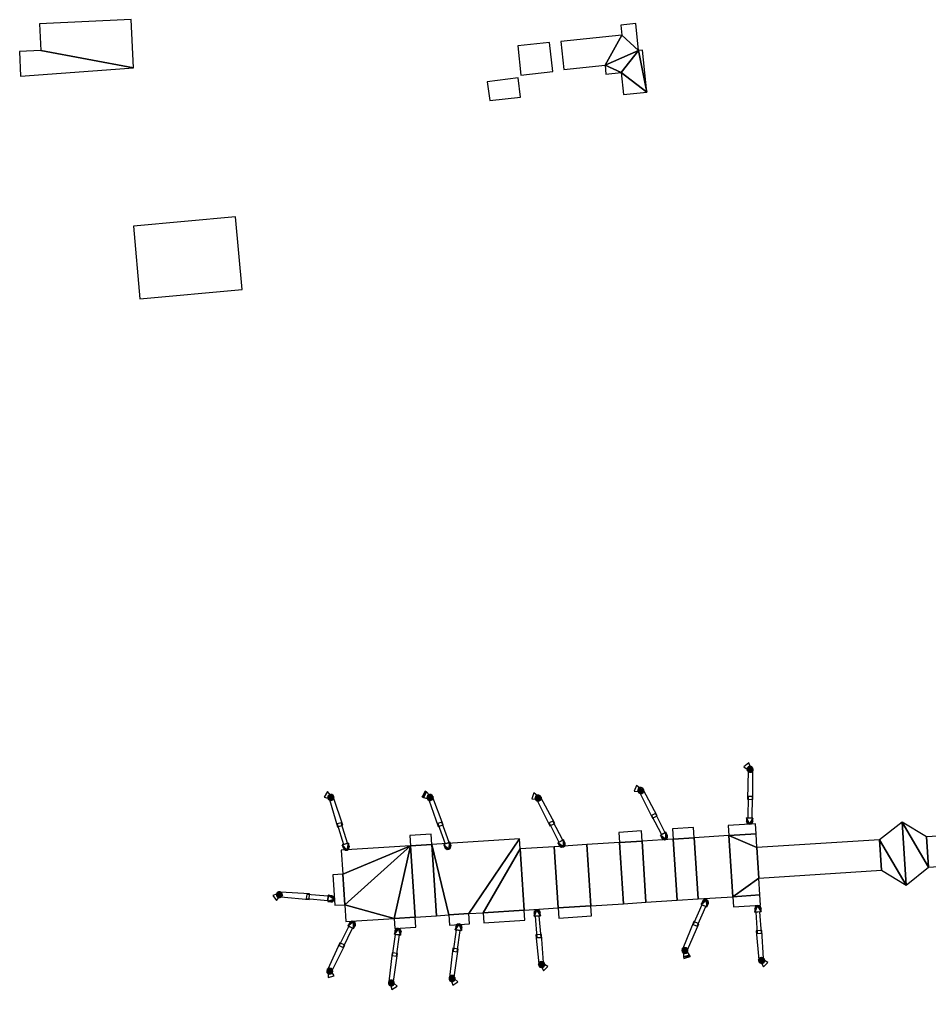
# Model space of a CAD drawing. Extents: x -4152 to 2523, y -9815 to 2776.
# Drawn here: x -4152 to -2898, y -1805 to -467 of the extents above; entities that cross this region are included whole.
import ezdxf

# ---------------------------------------------------------------- set-up
doc = ezdxf.new("R2010")
doc.units = 0

msp = doc.modelspace()

# ---------------------------------------------------------------- linework, layer by layer
at = {"layer": 'mg_to_dxf', "color": 40}
for points in [[(-3994.9, -533.89), (-3998.06, -467.15), (-4124.51, -473.15), (-4122.75, -510.13)], [(-3298.71, -509.92), (-3302.58, -473), (-3323.13, -475.15), (-3321.68, -488.96)], [(-3321.68, -488.96), (-3405.86, -497.78), (-3401.85, -536.04), (-3345.06, -530.09)], [(-3298.71, -509.92), (-3298.71, -509.92), (-3321.68, -488.96), (-3345.06, -530.09)], [(-3417.02, -539.01), (-3421.38, -498.86), (-3465.38, -503.63), (-3461.02, -543.86)], [(-4122.75, -510.13), (-4152.32, -511.53), (-4150.7, -545.56), (-3994.9, -533.89)], [(-3298.71, -509.92), (-3298.71, -509.92), (-3345.06, -530.09), (-3322.77, -540.44)], [(-3322.77, -540.44), (-3322.77, -540.44), (-3287.4, -567.41), (-3298.71, -509.92)], [(-3298.71, -509.92), (-3298.71, -509.92), (-3287.4, -567.41), (-3293.48, -509.37)], [(-3322.77, -540.44), (-3322.77, -540.44), (-3345.06, -530.09), (-3343.75, -542.64)], [(-3461.36, -574.14), (-3464.82, -547.52), (-3507.33, -553.05), (-3503.94, -579.09)], [(-3322.77, -540.44), (-3322.77, -540.44), (-3319.59, -570.78), (-3287.4, -567.41)], [(-3845.44, -839.33), (-3854.39, -739.47), (-3995.21, -752.09), (-3986.21, -852.43)], [(-3153.54, -1497.65), (-3149.12, -1500.59), (-3144.76, -1497.11), (-3146.98, -1491.96)], [(-3144.46, -1496.76), (-3144.46, -1496.76), (-3149.26, -1500.29), (-3149.02, -1502.46)], [(-3146.63, -1497), (-3146.63, -1497), (-3149.26, -1500.29), (-3144.46, -1496.76)], [(-3146.63, -1497), (-3146.63, -1497), (-3148.39, -1498.29), (-3149.26, -1500.29)], [(-3144.46, -1496.76), (-3144.46, -1496.76), (-3149.02, -1502.46), (-3142.46, -1497.64)], [(-3142.46, -1497.64), (-3142.46, -1497.64), (-3149.02, -1502.46), (-3147.73, -1504.21)], [(-3142.46, -1497.64), (-3142.46, -1497.64), (-3147.73, -1504.21), (-3141.17, -1499.4)], [(-3141.09, -1542.45), (-3141.45, -1502.11), (-3147.85, -1503.26), (-3148.67, -1542.18)], [(-3141.17, -1499.4), (-3141.17, -1499.4), (-3147.73, -1504.21), (-3145.74, -1505.09)], [(-3141.17, -1499.4), (-3141.17, -1499.4), (-3145.74, -1505.09), (-3140.93, -1501.56)], [(-3140.93, -1501.56), (-3140.93, -1501.56), (-3145.74, -1505.09), (-3143.57, -1504.85)], [(-3140.93, -1501.56), (-3140.93, -1501.56), (-3143.57, -1504.85), (-3141.81, -1503.56)], [(-3304.84, -1531.23), (-3299.56, -1531.76), (-3297.33, -1526.66), (-3301.68, -1523.13)], [(-3732.07, -1539.17), (-3726.96, -1540.63), (-3723.87, -1536), (-3727.54, -1531.76)], [(-3723.68, -1535.57), (-3723.68, -1535.57), (-3727.19, -1540.39), (-3726.31, -1542.38)], [(-3725.68, -1536.45), (-3725.68, -1536.45), (-3727.19, -1540.39), (-3723.68, -1535.57)], [(-3725.68, -1536.45), (-3725.68, -1536.45), (-3726.96, -1538.22), (-3727.19, -1540.39)], [(-3723.68, -1535.57), (-3723.68, -1535.57), (-3726.31, -1542.38), (-3721.52, -1535.8)], [(-3721.52, -1535.8), (-3721.52, -1535.8), (-3726.31, -1542.38), (-3724.55, -1543.66)], [(-3721.52, -1535.8), (-3721.52, -1535.8), (-3724.55, -1543.66), (-3719.75, -1537.09)], [(-3719.75, -1537.09), (-3719.75, -1537.09), (-3724.55, -1543.66), (-3722.38, -1543.9)], [(-3719.75, -1537.09), (-3719.75, -1537.09), (-3722.38, -1543.9), (-3718.87, -1539.08)], [(-3591.17, -1532.2), (-3591.17, -1532.2), (-3592.98, -1530.91), (-3597.25, -1538.73)], [(-3591.17, -1532.2), (-3591.17, -1532.2), (-3597.25, -1538.73), (-3595.32, -1539.83)], [(-3595.32, -1539.83), (-3590.14, -1541.03), (-3587.29, -1536.24), (-3591.17, -1532.2)], [(-3587.12, -1535.81), (-3587.12, -1535.81), (-3590.38, -1540.8), (-3589.4, -1542.74)], [(-3589.07, -1536.79), (-3589.07, -1536.79), (-3590.38, -1540.8), (-3587.12, -1535.81)], [(-3589.07, -1536.79), (-3589.07, -1536.79), (-3590.26, -1538.62), (-3590.38, -1540.8)], [(-3587.12, -1535.81), (-3587.12, -1535.81), (-3589.4, -1542.74), (-3584.95, -1535.93)], [(-3584.95, -1535.93), (-3584.95, -1535.93), (-3589.4, -1542.74), (-3587.57, -1543.94)], [(-3584.95, -1535.93), (-3584.95, -1535.93), (-3587.57, -1543.94), (-3583.12, -1537.12)], [(-3583.12, -1537.12), (-3583.12, -1537.12), (-3587.57, -1543.94), (-3585.4, -1544.06)], [(-3583.12, -1537.12), (-3583.12, -1537.12), (-3585.4, -1544.06), (-3582.14, -1539.07)], [(-3446.14, -1541.62), (-3440.85, -1542.16), (-3438.62, -1537.06), (-3442.98, -1533.53)], [(-3440.32, -1537.83), (-3440.32, -1537.83), (-3441.28, -1539.79), (-3441.12, -1541.96)], [(-3438.51, -1536.61), (-3438.51, -1536.61), (-3441.12, -1541.96), (-3439.9, -1543.77)], [(-3440.32, -1537.83), (-3440.32, -1537.83), (-3441.12, -1541.96), (-3438.51, -1536.61)], [(-3436.34, -1536.45), (-3436.34, -1536.45), (-3439.9, -1543.77), (-3437.94, -1544.73)], [(-3438.51, -1536.61), (-3438.51, -1536.61), (-3439.9, -1543.77), (-3436.34, -1536.45)], [(-3436.34, -1536.45), (-3436.34, -1536.45), (-3437.94, -1544.73), (-3434.38, -1537.41)], [(-3434.38, -1537.41), (-3434.38, -1537.41), (-3437.94, -1544.73), (-3435.77, -1544.57)], [(-3434.38, -1537.41), (-3434.38, -1537.41), (-3435.77, -1544.57), (-3433.16, -1539.22)], [(-3299.03, -1527.43), (-3299.03, -1527.43), (-3299.98, -1529.39), (-3299.83, -1531.57)], [(-3297.22, -1526.21), (-3297.22, -1526.21), (-3299.83, -1531.57), (-3298.61, -1533.37)], [(-3299.03, -1527.43), (-3299.03, -1527.43), (-3299.83, -1531.57), (-3297.22, -1526.21)], [(-3295.04, -1526.06), (-3295.04, -1526.06), (-3298.61, -1533.37), (-3296.65, -1534.33)], [(-3297.22, -1526.21), (-3297.22, -1526.21), (-3298.61, -1533.37), (-3295.04, -1526.06)], [(-3272.97, -1565.07), (-3292.06, -1529.54), (-3297.2, -1533.54), (-3279.8, -1568.37)], [(-3295.04, -1526.06), (-3295.04, -1526.06), (-3296.65, -1534.33), (-3293.08, -1527.01)], [(-3293.08, -1527.01), (-3293.08, -1527.01), (-3296.65, -1534.33), (-3294.47, -1534.18)], [(-3293.08, -1527.01), (-3293.08, -1527.01), (-3294.47, -1534.18), (-3291.86, -1528.82)], [(-3291.86, -1528.82), (-3291.86, -1528.82), (-3294.47, -1534.18), (-3292.66, -1532.96)], [(-3291.86, -1528.82), (-3291.86, -1528.82), (-3292.66, -1532.96), (-3291.71, -1530.99)], [(-3706.63, -1578.09), (-3719.19, -1539.76), (-3724.95, -1542.79), (-3713.94, -1580.13)], [(-3718.87, -1539.08), (-3718.87, -1539.08), (-3722.38, -1543.9), (-3720.38, -1543.01)], [(-3718.87, -1539.08), (-3718.87, -1539.08), (-3720.38, -1543.01), (-3719.1, -1541.25)], [(-3595.32, -1539.83), (-3595.32, -1539.83), (-3597.25, -1538.73)], [(-3567.94, -1577.41), (-3582.43, -1539.76), (-3588.02, -1543.09), (-3575.13, -1579.82)], [(-3582.14, -1539.07), (-3582.14, -1539.07), (-3585.4, -1544.06), (-3583.45, -1543.07)], [(-3582.14, -1539.07), (-3582.14, -1539.07), (-3583.45, -1543.07), (-3582.26, -1541.25)], [(-3414.26, -1575.47), (-3433.36, -1539.94), (-3438.49, -1543.94), (-3421.09, -1578.76)], [(-3433.16, -1539.22), (-3433.16, -1539.22), (-3435.77, -1544.57), (-3433.96, -1543.35)], [(-3433.16, -1539.22), (-3433.16, -1539.22), (-3433.96, -1543.35), (-3433, -1541.39)], [(-3142.33, -1568.14), (-3141.9, -1538.56), (-3147.75, -1538.35), (-3148.12, -1568.11)], [(-3262.11, -1588.39), (-3275.5, -1562.01), (-3280.77, -1564.55), (-3267.24, -1591.06)], [(-3700.04, -1602.95), (-3708.59, -1574.63), (-3714.22, -1576.2), (-3705.56, -1604.68)], [(-3560.1, -1601.91), (-3570.07, -1574.05), (-3575.62, -1575.91), (-3565.53, -1603.91)], [(-3403.4, -1598.79), (-3416.79, -1572.41), (-3422.06, -1574.95), (-3408.54, -1601.46)], [(-3137.79, -1575.93), (-3175.15, -1578.33), (-3174.25, -1592.3), (-3136.9, -1589.91)], [(-3150.01, -1572.46), (-3150.01, -1572.46), (-3147.88, -1576.24), (-3149.79, -1568.1)], [(-3150.01, -1572.46), (-3150.01, -1572.46), (-3149.44, -1574.64), (-3147.88, -1576.24)], [(-3149.79, -1568.1), (-3149.79, -1568.1), (-3145.69, -1576.84), (-3141.09, -1568.14)], [(-3149.79, -1568.1), (-3149.79, -1568.1), (-3147.88, -1576.24), (-3145.69, -1576.84)], [(-3141.09, -1568.14), (-3141.09, -1568.14), (-3145.69, -1576.84), (-3143.5, -1576.26)], [(-3141.09, -1568.14), (-3141.09, -1568.14), (-3143.5, -1576.26), (-3141.31, -1572.5)], [(-3141.31, -1572.5), (-3141.31, -1572.5), (-3143.5, -1576.26), (-3141.91, -1574.68)], [(-2966.55, -1598.14), (-2966.55, -1598.14), (-2929.99, -1660.61), (-2935.56, -1573.65)], [(-2935.56, -1573.65), (-2935.56, -1573.65), (-2899, -1636.11), (-2901.7, -1593.99)], [(-2935.56, -1573.65), (-2935.56, -1573.65), (-2929.99, -1660.61), (-2899, -1636.11)], [(-3584.54, -1590.5), (-3614.07, -1592.39), (-3613.18, -1606.36), (-3583.64, -1604.47)], [(-3294.93, -1585.99), (-3325.91, -1587.97), (-3325.01, -1601.94), (-3294.03, -1599.96)], [(-3268.72, -1591.83), (-3268.72, -1591.83), (-3261.03, -1597.65), (-3261.01, -1587.82)], [(-3261.01, -1587.82), (-3261.01, -1587.82), (-3261.03, -1597.65), (-3259.36, -1596.13)], [(-3261.01, -1587.82), (-3261.01, -1587.82), (-3259.36, -1596.13), (-3259.17, -1591.78)], [(-3223.04, -1581.39), (-3252.02, -1583.24), (-3251.12, -1597.22), (-3222.15, -1595.36)], [(-3135.68, -1608.97), (-3136.9, -1589.91), (-3174.25, -1592.3)], [(-2768.78, -1586.04), (-2901.7, -1593.99), (-2899, -1636.11), (-2612.04, -1616.84)], [(-3707.16, -1605.17), (-3707.16, -1605.17), (-3700.61, -1612.26), (-3698.85, -1602.58)], [(-3698.85, -1602.58), (-3698.85, -1602.58), (-3700.61, -1612.26), (-3698.69, -1611.05)], [(-3698.85, -1602.58), (-3698.85, -1602.58), (-3698.69, -1611.05), (-3697.75, -1606.8)], [(-3606.86, -1704.65), (-3577.38, -1702.77), (-3583.64, -1604.47), (-3613.18, -1606.36)], [(-3462.89, -1596.74), (-3583.64, -1604.47), (-3560.3, -1701.67), (-3532.64, -1699.9)], [(-3583.64, -1604.47), (-3577.38, -1702.77), (-3560.3, -1701.67)], [(-3567.09, -1604.49), (-3567.09, -1604.49), (-3560.19, -1611.23), (-3558.93, -1601.47)], [(-3567.09, -1604.49), (-3567.09, -1604.49), (-3562.45, -1611.44), (-3560.19, -1611.23)], [(-3565.77, -1608.65), (-3565.77, -1608.65), (-3562.45, -1611.44), (-3567.09, -1604.49)], [(-3558.93, -1601.47), (-3558.93, -1601.47), (-3560.19, -1611.23), (-3558.34, -1609.93)], [(-3558.93, -1601.47), (-3558.93, -1601.47), (-3558.34, -1609.93), (-3557.61, -1605.64)], [(-3532.64, -1699.9), (-3513.16, -1698.66), (-3462, -1610.71), (-3462.89, -1596.74)], [(-3409.8, -1692.04), (-3364.71, -1689.16), (-3370.11, -1604.83), (-3415.2, -1607.72)], [(-3410.02, -1602.23), (-3410.02, -1602.23), (-3402.33, -1608.05), (-3402.3, -1598.21)], [(-3410.02, -1602.23), (-3410.02, -1602.23), (-3404.54, -1608.54), (-3402.33, -1608.05)], [(-3408.19, -1606.19), (-3408.19, -1606.19), (-3404.54, -1608.54), (-3410.02, -1602.23)], [(-3402.3, -1598.21), (-3402.3, -1598.21), (-3402.33, -1608.05), (-3400.65, -1606.52)], [(-3402.3, -1598.21), (-3402.3, -1598.21), (-3400.65, -1606.52), (-3400.47, -1602.18)], [(-3400.47, -1602.18), (-3400.47, -1602.18), (-3400.65, -1606.52), (-3399.98, -1604.38)], [(-3319.62, -1686.27), (-3325.01, -1601.94), (-3370.11, -1604.83), (-3364.71, -1689.16)], [(-3288.64, -1684.29), (-3294.03, -1599.96), (-3325.01, -1601.94), (-3319.62, -1686.27)], [(-3245.72, -1681.54), (-3251.12, -1597.22), (-3294.03, -1599.96), (-3288.64, -1684.29)], [(-3268.72, -1591.83), (-3268.72, -1591.83), (-3263.24, -1598.15), (-3261.03, -1597.65)], [(-3266.89, -1595.79), (-3266.89, -1595.79), (-3263.24, -1598.15), (-3268.72, -1591.83)], [(-3266.89, -1595.79), (-3266.89, -1595.79), (-3265.37, -1597.46), (-3263.24, -1598.15)], [(-3259.17, -1591.78), (-3259.17, -1591.78), (-3259.36, -1596.13), (-3258.69, -1593.98)], [(-3216.75, -1679.69), (-3222.15, -1595.36), (-3251.12, -1597.22), (-3245.72, -1681.54)], [(-3168.86, -1676.62), (-3174.25, -1592.3), (-3222.15, -1595.36), (-3216.75, -1679.69)], [(-3132.98, -1651.09), (-3135.68, -1608.97), (-3174.25, -1592.3), (-3168.86, -1676.62)], [(-2963.85, -1640.26), (-2966.55, -1598.14), (-3135.68, -1608.97), (-3132.98, -1651.09)], [(-2966.55, -1598.14), (-2966.55, -1598.14), (-2963.85, -1640.26), (-2929.99, -1660.61)], [(-3613.18, -1606.36), (-3708.54, -1612.46), (-3706.42, -1645.49)], [(-3707.16, -1605.17), (-3707.16, -1605.17), (-3702.87, -1612.35), (-3700.61, -1612.26)], [(-3706.05, -1609.4), (-3706.05, -1609.4), (-3702.87, -1612.35), (-3707.16, -1605.17)], [(-3703.73, -1687.61), (-3703.73, -1687.61), (-3613.18, -1606.36), (-3706.42, -1645.49)], [(-3706.05, -1609.4), (-3706.05, -1609.4), (-3704.85, -1611.3), (-3702.87, -1612.35)], [(-3635.49, -1706.49), (-3635.49, -1706.49), (-3613.18, -1606.36), (-3703.73, -1687.61)], [(-3697.75, -1606.8), (-3697.75, -1606.8), (-3698.69, -1611.05), (-3697.66, -1609.06)], [(-3635.49, -1706.49), (-3635.49, -1706.49), (-3606.86, -1704.65), (-3613.18, -1606.36)], [(-3565.77, -1608.65), (-3565.77, -1608.65), (-3564.47, -1610.49), (-3562.45, -1611.44)], [(-3557.61, -1605.64), (-3557.61, -1605.64), (-3558.34, -1609.93), (-3557.41, -1607.88)], [(-3513.16, -1698.66), (-3456.6, -1695.04), (-3462, -1610.71)], [(-3456.6, -1695.04), (-3409.8, -1692.04), (-3415.2, -1607.72), (-3462, -1610.71)], [(-3408.19, -1606.19), (-3408.19, -1606.19), (-3406.67, -1607.85), (-3404.54, -1608.54)], [(-3720.4, -1646.39), (-3717.7, -1688.51), (-3703.73, -1687.61), (-3706.42, -1645.49)], [(-3168.86, -1676.62), (-3131.5, -1674.23), (-3132.98, -1651.09)], [(-3798.04, -1672.87), (-3798.04, -1672.87), (-3792.69, -1677.84), (-3797.02, -1670.95)], [(-3797.02, -1670.95), (-3797.02, -1670.95), (-3790.84, -1676.68), (-3795.17, -1669.79)], [(-3797.02, -1670.95), (-3797.02, -1670.95), (-3792.69, -1677.84), (-3790.84, -1676.68)], [(-3795.17, -1669.79), (-3795.17, -1669.79), (-3789.82, -1674.75), (-3792.99, -1669.7)], [(-3795.17, -1669.79), (-3795.17, -1669.79), (-3790.84, -1676.68), (-3789.82, -1674.75)], [(-3792.99, -1669.7), (-3792.99, -1669.7), (-3789.9, -1672.57), (-3791.06, -1670.72)], [(-3792.99, -1669.7), (-3792.99, -1669.7), (-3789.82, -1674.75), (-3789.9, -1672.57)], [(-3752.23, -1672.81), (-3792.48, -1670.26), (-3791.8, -1676.73), (-3753.04, -1680.35)], [(-3797.81, -1682), (-3794.56, -1677.8), (-3797.71, -1673.2), (-3803.01, -1675.04)], [(-3798.04, -1672.87), (-3798.04, -1672.87), (-3794.87, -1677.92), (-3792.69, -1677.84)], [(-3797.95, -1675.05), (-3797.95, -1675.05), (-3794.87, -1677.92), (-3798.04, -1672.87)], [(-3797.95, -1675.05), (-3797.95, -1675.05), (-3796.79, -1676.9), (-3794.87, -1677.92)], [(-3726.69, -1675.92), (-3756.16, -1673.35), (-3756.79, -1679.16), (-3727.14, -1681.68)], [(-3727.27, -1683.35), (-3727.27, -1683.35), (-3718.26, -1679.89), (-3726.6, -1674.67)], [(-3727.27, -1683.35), (-3727.27, -1683.35), (-3719.01, -1682.03), (-3718.26, -1679.89)], [(-3722.94, -1683.89), (-3722.94, -1683.89), (-3719.01, -1682.03), (-3727.27, -1683.35)], [(-3726.6, -1674.67), (-3726.6, -1674.67), (-3718.67, -1677.67), (-3722.26, -1675.21)], [(-3726.6, -1674.67), (-3726.6, -1674.67), (-3718.26, -1679.89), (-3718.67, -1677.67)], [(-3722.94, -1683.89), (-3722.94, -1683.89), (-3720.72, -1683.48), (-3719.01, -1682.03)], [(-3722.26, -1675.21), (-3722.26, -1675.21), (-3718.67, -1677.67), (-3720.14, -1675.96)], [(-3212.64, -1687.19), (-3212.64, -1687.19), (-3207.27, -1680.63), (-3210.74, -1683.25)], [(-3212.64, -1687.19), (-3212.64, -1687.19), (-3205.03, -1680.95), (-3207.27, -1680.63)], [(-3204.63, -1690.59), (-3204.63, -1690.59), (-3205.03, -1680.95), (-3212.64, -1687.19)], [(-3210.74, -1683.25), (-3210.74, -1683.25), (-3207.27, -1680.63), (-3209.36, -1681.48)], [(-3204.63, -1690.59), (-3204.63, -1690.59), (-3203.25, -1682.34), (-3205.03, -1680.95)], [(-3202.74, -1686.66), (-3202.74, -1686.66), (-3203.25, -1682.34), (-3204.63, -1690.59)], [(-3202.74, -1686.66), (-3202.74, -1686.66), (-3202.42, -1684.42), (-3203.25, -1682.34)], [(-3167.96, -1690.59), (-3130.61, -1688.2), (-3131.5, -1674.23), (-3168.86, -1676.62)], [(-3703.73, -1687.61), (-3702.25, -1710.76), (-3635.49, -1706.49)], [(-3512.26, -1712.63), (-3455.71, -1709.01), (-3456.6, -1695.04), (-3513.16, -1698.66)], [(-3442.89, -1699.24), (-3442.89, -1699.24), (-3441.07, -1695.29), (-3442.5, -1697.02)], [(-3442.7, -1703.6), (-3442.7, -1703.6), (-3441.07, -1695.29), (-3442.89, -1699.24)], [(-3442.7, -1703.6), (-3442.7, -1703.6), (-3438.94, -1694.51), (-3441.07, -1695.29)], [(-3434.03, -1702.82), (-3434.03, -1702.82), (-3438.94, -1694.51), (-3442.7, -1703.6)], [(-3434.03, -1702.82), (-3434.03, -1702.82), (-3436.7, -1694.9), (-3438.94, -1694.51)], [(-3434.22, -1698.46), (-3434.22, -1698.46), (-3436.7, -1694.9), (-3434.03, -1702.82)], [(-3434.22, -1698.46), (-3434.22, -1698.46), (-3435, -1696.34), (-3436.7, -1694.9)], [(-3408.91, -1706.01), (-3363.82, -1703.13), (-3364.71, -1689.16), (-3409.8, -1692.04)], [(-3211.49, -1687.67), (-3223.33, -1714.79), (-3218.01, -1717.24), (-3206.17, -1689.94)], [(-3138.67, -1693.47), (-3138.67, -1693.47), (-3136.8, -1689.55), (-3138.26, -1691.26)], [(-3138.55, -1697.84), (-3138.55, -1697.84), (-3136.8, -1689.55), (-3138.67, -1693.47)], [(-3138.55, -1697.84), (-3138.55, -1697.84), (-3134.66, -1688.8), (-3136.8, -1689.55)], [(-3129.87, -1697.18), (-3129.87, -1697.18), (-3134.66, -1688.8), (-3138.55, -1697.84)], [(-3137.31, -1697.74), (-3135.37, -1727.26), (-3129.52, -1727), (-3131.54, -1697.31)], [(-3129.87, -1697.18), (-3129.87, -1697.18), (-3132.43, -1689.22), (-3134.66, -1688.8)], [(-3130, -1692.82), (-3130, -1692.82), (-3132.43, -1689.22), (-3129.87, -1697.18)], [(-3130, -1692.82), (-3130, -1692.82), (-3130.74, -1690.69), (-3132.43, -1689.22)], [(-3699.44, -1716.8), (-3699.44, -1716.8), (-3693.79, -1710.49), (-3697.37, -1712.96)], [(-3699.44, -1716.8), (-3699.44, -1716.8), (-3691.57, -1710.91), (-3693.79, -1710.49)], [(-3691.59, -1720.56), (-3691.59, -1720.56), (-3691.57, -1710.91), (-3699.44, -1716.8)], [(-3697.37, -1712.96), (-3697.37, -1712.96), (-3693.79, -1710.49), (-3695.91, -1711.24)], [(-3691.59, -1720.56), (-3691.59, -1720.56), (-3689.84, -1712.38), (-3691.57, -1710.91)], [(-3634.6, -1720.46), (-3605.96, -1718.62), (-3606.86, -1704.65), (-3635.49, -1706.49)], [(-3559.41, -1715.65), (-3531.75, -1713.88), (-3532.64, -1699.9), (-3560.3, -1701.67)], [(-3441.46, -1703.49), (-3439.1, -1732.98), (-3433.26, -1732.63), (-3435.7, -1702.97)], [(-3222.58, -1710.88), (-3237.84, -1748.22), (-3231.49, -1749.64), (-3215.69, -1714.06)], [(-3698.32, -1717.34), (-3711.34, -1743.9), (-3706.14, -1746.59), (-3693.1, -1719.84)], [(-3689.53, -1716.71), (-3689.53, -1716.71), (-3689.84, -1712.38), (-3691.59, -1720.56)], [(-3689.53, -1716.71), (-3689.53, -1716.71), (-3689.11, -1714.5), (-3689.84, -1712.38)], [(-3635.47, -1728.35), (-3635.47, -1728.35), (-3629.84, -1720.28), (-3632.09, -1720.58)], [(-3626.84, -1729.45), (-3626.84, -1729.45), (-3629.84, -1720.28), (-3635.47, -1728.35)], [(-3635.47, -1728.35), (-3635.47, -1728.35), (-3632.09, -1720.58), (-3634.71, -1724.05)], [(-3634.71, -1724.05), (-3634.71, -1724.05), (-3632.09, -1720.58), (-3633.86, -1721.96)], [(-3626.84, -1729.45), (-3626.84, -1729.45), (-3627.74, -1721.13), (-3629.84, -1720.28)], [(-3626.08, -1725.15), (-3626.08, -1725.15), (-3627.74, -1721.13), (-3626.84, -1729.45)], [(-3626.08, -1725.15), (-3626.08, -1725.15), (-3626.39, -1722.91), (-3627.74, -1721.13)], [(-3550.4, -1722.45), (-3554.42, -1751.75), (-3548.64, -1752.67), (-3544.66, -1723.18)], [(-3551.63, -1722.29), (-3551.63, -1722.29), (-3546.01, -1714.22), (-3548.25, -1714.52)], [(-3543, -1723.39), (-3543, -1723.39), (-3546.01, -1714.22), (-3551.63, -1722.29)], [(-3551.63, -1722.29), (-3551.63, -1722.29), (-3548.25, -1714.52), (-3550.88, -1717.99)], [(-3550.88, -1717.99), (-3550.88, -1717.99), (-3548.25, -1714.52), (-3550.02, -1715.9)], [(-3543, -1723.39), (-3543, -1723.39), (-3543.91, -1715.07), (-3546.01, -1714.22)], [(-3542.25, -1719.09), (-3542.25, -1719.09), (-3543.91, -1715.07), (-3543, -1723.39)], [(-3542.25, -1719.09), (-3542.25, -1719.09), (-3542.55, -1716.85), (-3543.91, -1715.07)], [(-3136.49, -1723.45), (-3132.89, -1763.63), (-3126.6, -1761.97), (-3128.91, -1723.11)], [(-3634.23, -1728.5), (-3638.26, -1757.81), (-3632.48, -1758.73), (-3628.49, -1729.23)], [(-3440.28, -1729.18), (-3436.12, -1769.3), (-3429.85, -1767.55), (-3432.71, -1728.73)], [(-3710.42, -1740.04), (-3727.32, -1776.66), (-3721.04, -1778.36), (-3703.68, -1743.52)], [(-3554.76, -1747.79), (-3559.3, -1787.87), (-3552.8, -1787.51), (-3547.26, -1748.98)], [(-3239.14, -1750.62), (-3239.14, -1750.62), (-3232.73, -1747.13), (-3238.53, -1748.53)], [(-3239.14, -1750.62), (-3239.14, -1750.62), (-3231.23, -1748.71), (-3232.73, -1747.13)], [(-3238.63, -1752.74), (-3238.63, -1752.74), (-3231.23, -1748.71), (-3239.14, -1750.62)], [(-3238.63, -1752.74), (-3238.63, -1752.74), (-3230.72, -1750.83), (-3231.23, -1748.71)], [(-3237.13, -1754.32), (-3237.13, -1754.32), (-3230.72, -1750.83), (-3238.63, -1752.74)], [(-3238.53, -1748.53), (-3238.53, -1748.53), (-3234.82, -1746.51), (-3236.94, -1747.02)], [(-3238.53, -1748.53), (-3238.53, -1748.53), (-3232.73, -1747.13), (-3234.82, -1746.51)], [(-3237.13, -1754.32), (-3237.13, -1754.32), (-3231.34, -1752.92), (-3230.72, -1750.83)], [(-3638.59, -1753.85), (-3643.14, -1793.93), (-3636.64, -1793.57), (-3631.1, -1755.04)], [(-3235.04, -1754.94), (-3235.04, -1754.94), (-3231.34, -1752.92), (-3237.13, -1754.32)], [(-3228.41, -1757.01), (-3231.36, -1752.59), (-3236.71, -1754.11), (-3236.66, -1759.72)], [(-3236.66, -1759.72), (-3236.66, -1759.72), (-3227.76, -1759.14), (-3228.41, -1757.01)], [(-3236.66, -1759.72), (-3236.66, -1759.72), (-3236.22, -1761.9), (-3227.76, -1759.14)], [(-3235.04, -1754.94), (-3235.04, -1754.94), (-3232.92, -1754.43), (-3231.34, -1752.92)], [(-3228.41, -1757.01), (-3228.41, -1757.01), (-3227.76, -1759.14)], [(-3133.36, -1764.21), (-3133.36, -1764.21), (-3128.86, -1760.31), (-3131, -1760.72)], [(-3132.95, -1766.36), (-3132.95, -1766.36), (-3128.86, -1760.31), (-3133.36, -1764.21)], [(-3133.36, -1764.21), (-3133.36, -1764.21), (-3131, -1760.72), (-3132.65, -1762.15)], [(-3132.95, -1766.36), (-3132.95, -1766.36), (-3126.8, -1761.03), (-3128.86, -1760.31)], [(-3131.52, -1768), (-3131.52, -1768), (-3126.8, -1761.03), (-3132.95, -1766.36)], [(-3131.52, -1768), (-3131.52, -1768), (-3125.37, -1762.68), (-3126.8, -1761.03)], [(-3129.46, -1768.72), (-3129.46, -1768.72), (-3125.37, -1762.68), (-3131.52, -1768)], [(-3129.46, -1768.72), (-3129.46, -1768.72), (-3124.96, -1764.82), (-3125.37, -1762.68)], [(-3127.32, -1768.31), (-3127.32, -1768.31), (-3124.96, -1764.82), (-3129.46, -1768.72)], [(-3120.48, -1767.1), (-3125.13, -1764.53), (-3129.19, -1768.34), (-3126.57, -1773.3)], [(-3127.32, -1768.31), (-3127.32, -1768.31), (-3125.67, -1766.88), (-3124.96, -1764.82)], [(-3728.73, -1779), (-3728.73, -1779), (-3722.17, -1775.8), (-3728.02, -1776.94)], [(-3728.73, -1779), (-3728.73, -1779), (-3720.74, -1777.44), (-3722.17, -1775.8)], [(-3728.32, -1781.14), (-3728.32, -1781.14), (-3720.74, -1777.44), (-3728.73, -1779)], [(-3728.32, -1781.14), (-3728.32, -1781.14), (-3720.33, -1779.59), (-3720.74, -1777.44)], [(-3728.02, -1776.94), (-3728.02, -1776.94), (-3724.23, -1775.09), (-3726.38, -1775.5)], [(-3728.02, -1776.94), (-3728.02, -1776.94), (-3722.17, -1775.8), (-3724.23, -1775.09)], [(-3436.58, -1769.9), (-3436.58, -1769.9), (-3432.13, -1765.93), (-3434.26, -1766.38)], [(-3436.13, -1772.03), (-3436.13, -1772.03), (-3432.13, -1765.93), (-3436.58, -1769.9)], [(-3436.58, -1769.9), (-3436.58, -1769.9), (-3434.26, -1766.38), (-3435.89, -1767.83)], [(-3436.13, -1772.03), (-3436.13, -1772.03), (-3430.06, -1766.62), (-3432.13, -1765.93)], [(-3434.68, -1773.66), (-3434.68, -1773.66), (-3430.06, -1766.62), (-3436.13, -1772.03)], [(-3434.68, -1773.66), (-3434.68, -1773.66), (-3428.61, -1768.25), (-3430.06, -1766.62)], [(-3432.61, -1774.35), (-3432.61, -1774.35), (-3428.61, -1768.25), (-3434.68, -1773.66)], [(-3432.61, -1774.35), (-3432.61, -1774.35), (-3428.16, -1770.38), (-3428.61, -1768.25)], [(-3430.48, -1773.91), (-3430.48, -1773.91), (-3428.16, -1770.38), (-3432.61, -1774.35)], [(-3423.65, -1772.61), (-3428.34, -1770.1), (-3432.34, -1773.97), (-3429.65, -1778.89)], [(-3430.48, -1773.91), (-3430.48, -1773.91), (-3428.85, -1772.45), (-3428.16, -1770.38)], [(-3726.88, -1782.79), (-3726.88, -1782.79), (-3720.33, -1779.59), (-3728.32, -1781.14)], [(-3726.88, -1782.79), (-3726.88, -1782.79), (-3721.04, -1781.65), (-3720.33, -1779.59)], [(-3724.82, -1783.5), (-3724.82, -1783.5), (-3721.04, -1781.65), (-3726.88, -1782.79)], [(-3718.29, -1785.86), (-3721.04, -1781.31), (-3726.46, -1782.6), (-3726.66, -1788.2)], [(-3724.82, -1783.5), (-3724.82, -1783.5), (-3722.68, -1783.08), (-3721.04, -1781.65)], [(-3643.74, -1796.59), (-3643.74, -1796.59), (-3638.52, -1791.5), (-3643.71, -1794.41)], [(-3643.74, -1796.59), (-3643.74, -1796.59), (-3636.64, -1792.61), (-3638.52, -1791.5)], [(-3643.71, -1794.41), (-3643.71, -1794.41), (-3640.7, -1791.47), (-3642.6, -1792.54)], [(-3643.71, -1794.41), (-3643.71, -1794.41), (-3638.52, -1791.5), (-3640.7, -1791.47)], [(-3559.9, -1790.54), (-3559.9, -1790.54), (-3554.68, -1785.44), (-3559.88, -1788.36)], [(-3559.9, -1790.54), (-3559.9, -1790.54), (-3552.81, -1786.55), (-3554.68, -1785.44)], [(-3558.84, -1792.44), (-3558.84, -1792.44), (-3552.81, -1786.55), (-3559.9, -1790.54)], [(-3559.88, -1788.36), (-3559.88, -1788.36), (-3556.86, -1785.41), (-3558.76, -1786.48)], [(-3559.88, -1788.36), (-3559.88, -1788.36), (-3554.68, -1785.44), (-3556.86, -1785.41)], [(-3558.84, -1792.44), (-3558.84, -1792.44), (-3551.74, -1788.45), (-3552.81, -1786.55)], [(-3556.96, -1793.55), (-3556.96, -1793.55), (-3551.74, -1788.45), (-3558.84, -1792.44)], [(-3556.96, -1793.55), (-3556.96, -1793.55), (-3551.76, -1790.64), (-3551.74, -1788.45)], [(-3554.78, -1793.58), (-3554.78, -1793.58), (-3551.76, -1790.64), (-3556.96, -1793.55)], [(-3547.84, -1793.77), (-3551.87, -1790.32), (-3556.61, -1793.24), (-3555.04, -1798.62)], [(-3554.78, -1793.58), (-3554.78, -1793.58), (-3552.88, -1792.51), (-3551.76, -1790.64)], [(-3642.67, -1798.5), (-3642.67, -1798.5), (-3636.64, -1792.61), (-3643.74, -1796.59)], [(-3642.67, -1798.5), (-3642.67, -1798.5), (-3635.57, -1794.51), (-3636.64, -1792.61)], [(-3640.8, -1799.61), (-3640.8, -1799.61), (-3635.57, -1794.51), (-3642.67, -1798.5)], [(-3640.8, -1799.61), (-3640.8, -1799.61), (-3635.6, -1796.69), (-3635.57, -1794.51)], [(-3638.62, -1799.64), (-3638.62, -1799.64), (-3635.6, -1796.69), (-3640.8, -1799.61)], [(-3631.67, -1799.83), (-3635.71, -1796.38), (-3640.45, -1799.3), (-3638.88, -1804.68)], [(-3638.62, -1799.64), (-3638.62, -1799.64), (-3636.71, -1798.57), (-3635.6, -1796.69)]]:
    msp.add_3dface(points, dxfattribs=at)

doc.saveas('drawing.dxf')
